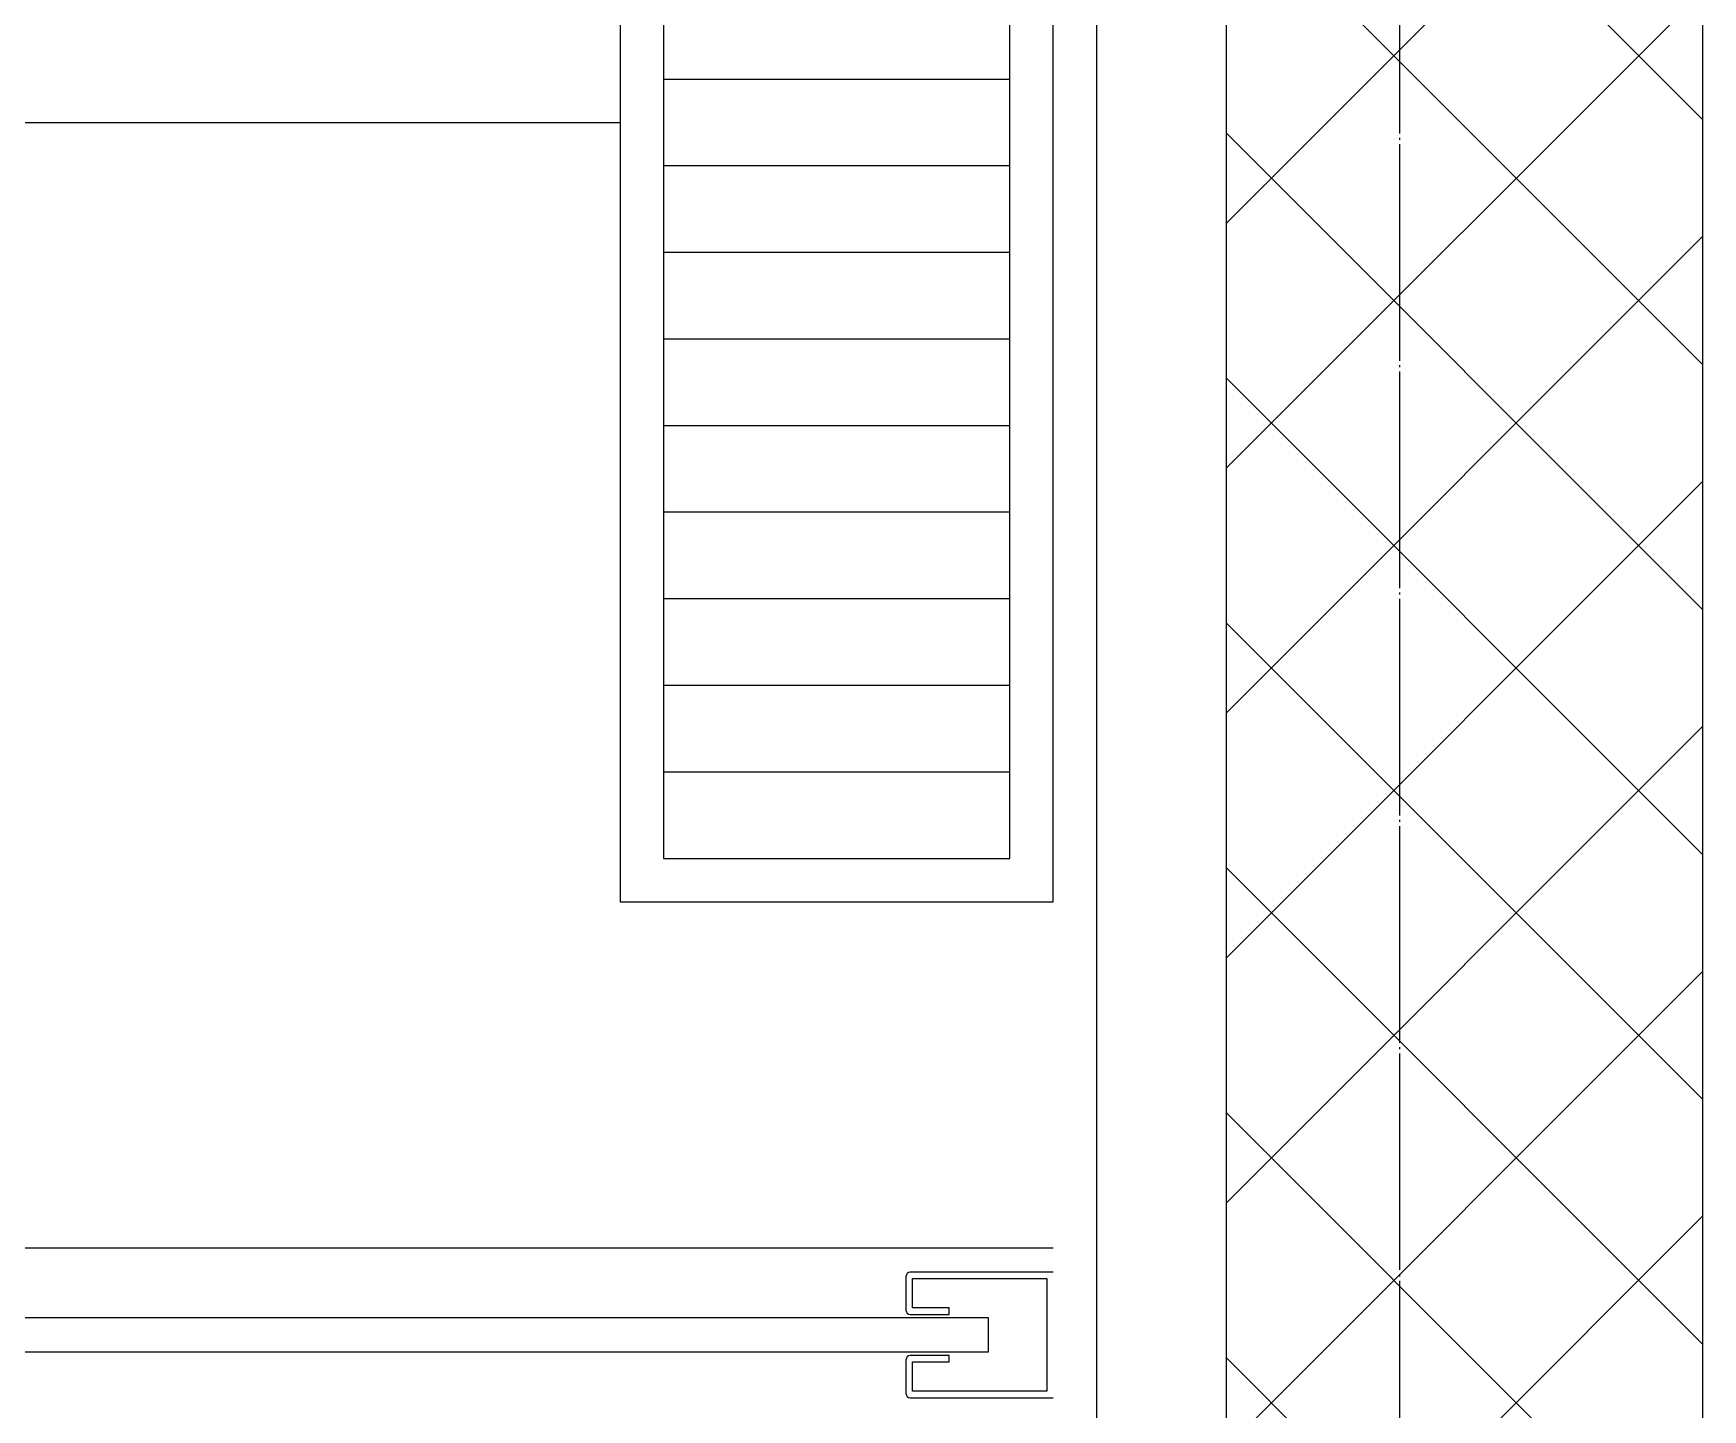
# Model space of a CAD drawing. Header units: millimetres. Extents: x 18456 to 179493, y -203649 to 469211.
# Drawn here: x 120424.1 to 120809.6, y 124646.7 to 124964.6 of the extents above; entities that cross this region are included whole.
import ezdxf

# ---------------------------------------------------------------- set-up
doc = ezdxf.new("R2010")
doc.units = ezdxf.units.MM
doc.linetypes.add('X-평면도(기본형)$0$CEN', pattern=[52.5, 50, -1, 0.5, -1])
for name, color, linetype, true_color in [('X-평면도(기본형)$0$40HAT', 9, 'Continuous', 0x808080), ('X-평면도(기본형)$0$CEN', 1, 'X-평면도(기본형)$0$CEN', 0xff0000), ('X-평면도(기본형)$0$FIN', 9, 'Continuous', 0x808080), ('X-평면도(기본형)$0$FUR', 6, 'Continuous', 0xff00ff), ('X-평면도(기본형)$0$TIL', 5, 'Continuous', 0x0000ff), ('X-평면도(기본형)$0$W2', 3, 'Continuous', 0x00ff00)]:
    doc.layers.add(name, color=color, linetype=linetype, true_color=true_color)

# ---------------------------------------------------------------- blocks, each defined once
blk = doc.blocks.new('X-평면도(기본형)$0$T1')
at = {"layer": 'X-평면도(기본형)$0$FUR', "color": 8, "true_color": 0x808080}
for p, q in [((10, 190), (90, 190)), ((10, 170), (90, 170)), ((10, 150), (90, 150)), ((10, 130), (90, 130)), ((10, 110), (90, 110)), ((10, 90), (90, 90)), ((10, 70), (90, 70)), ((10, 50), (90, 50)), ((10, 30), (90, 30))]:
    blk.add_line(p, q, dxfattribs=at)
at = {"layer": 'X-평면도(기본형)$0$FUR'}
for points in [[(100, 270.92), (100, 0), (0, 0), (0, 700), (100, 700), (100, 487.43)], [(90, 270.87), (90, 10), (10, 10), (10, 238.22)]]:
    blk.add_lwpolyline(points, dxfattribs=at)

msp = doc.modelspace()

# ---------------------------------------------------------------- hatches: boundary and pattern name
at = {"layer": 'X-평면도(기본형)$0$40HAT'}
h = msp.add_hatch(dxfattribs=at)
h.set_pattern_fill('H3', color=256, scale=40, style=0, pattern_type=2)
h.set_pattern_definition([(315, (-266331.984, -31820.326), (28.2842712, 28.2842712), []), (45, (-266331.984, -31820.326), (-28.2842712, 28.2842712), [])])
h.paths.add_polyline_path([(119369.63, 125583.95), (119369.63, 125673.95), (120699.63, 125673.95), (120699.63, 125723.95), (120809.63, 125723.95), (120809.63, 123493.95), (120129.63, 123493.95), (120129.63, 123613.95), (119469.63, 123613.95), (119469.63, 123703.95), (120699.63, 123703.95), (120699.63, 125583.95), (119369.63, 125583.95)], flags=0)

# ---------------------------------------------------------------- linework, layer by layer
at = {"layer": 'X-평면도(기본형)$0$CEN'}
msp.add_line((120739.63, 129138.95), (120739.63, 123383.95), dxfattribs=at)
at = {"layer": 'X-평면도(기본형)$0$FIN'}
msp.add_line((120669.63, 125553.95), (120669.63, 123733.95), dxfattribs=at)
at = {"layer": 'X-평면도(기본형)$0$FUR', "color": 4, "ltscale": 3, "true_color": 0x00ffff}
msp.add_line((120659.63, 124683.95), (119499.63, 124683.95), dxfattribs=at)
at = {"layer": 'X-평면도(기본형)$0$FUR', "color": 8, "true_color": 0x808080}
for p, q in [((120625.63, 124677.45), (120625.63, 124669.7)), ((120659.63, 124678.45), (120626.63, 124678.45)), ((120627.13, 124670.2), (120627.13, 124676.95)), ((120626.63, 124668.7), (120635.63, 124668.7)), ((120635.63, 124670.2), (120627.13, 124670.2)), ((120635.63, 124668.7), (120635.63, 124670.2)), ((120625.63, 124658.2), (120625.63, 124650.45)), ((120635.63, 124659.2), (120626.63, 124659.2)), ((120627.13, 124657.7), (120635.63, 124657.7)), ((120627.13, 124650.95), (120627.13, 124657.7)), ((120635.63, 124657.7), (120635.63, 124659.2)), ((120626.63, 124649.45), (120659.63, 124649.45))]:
    msp.add_line(p, q, dxfattribs=at)
msp.add_lwpolyline([(120627.13, 124676.95), (120658.13, 124676.95), (120658.13, 124650.95), (120627.13, 124650.95)], dxfattribs=at)
msp.add_lwpolyline([(120644.63, 124659.95), (119483.63, 124659.95), (119483.63, 124667.95), (120644.63, 124667.95)], close=True, dxfattribs=at)
for centre, start, end in [((120626.63, 124677.45), 90, 180), ((120626.63, 124669.7), 180, 270), ((120626.63, 124658.2), 90, 180), ((120626.63, 124650.45), 180, 270)]:
    msp.add_arc(centre, 1, start, end, dxfattribs=at)
at = {"layer": 'X-평면도(기본형)$0$TIL'}
msp.add_line((118459.63, 124943.95), (120559.63, 124943.95), dxfattribs=at)
at = {"layer": 'X-평면도(기본형)$0$W2'}
for p, q in [((120809.63, 125723.95), (120809.63, 123493.95)), ((120699.63, 123703.95), (120699.63, 125583.95))]:
    msp.add_line(p, q, dxfattribs=at)

# ---------------------------------------------------------------- block references
at = {"layer": 'X-평면도(기본형)$0$FUR', "xscale": -1}
msp.add_blockref('X-평면도(기본형)$0$T1', (120659.63, 124763.95), dxfattribs=at)

doc.saveas('drawing.dxf')
